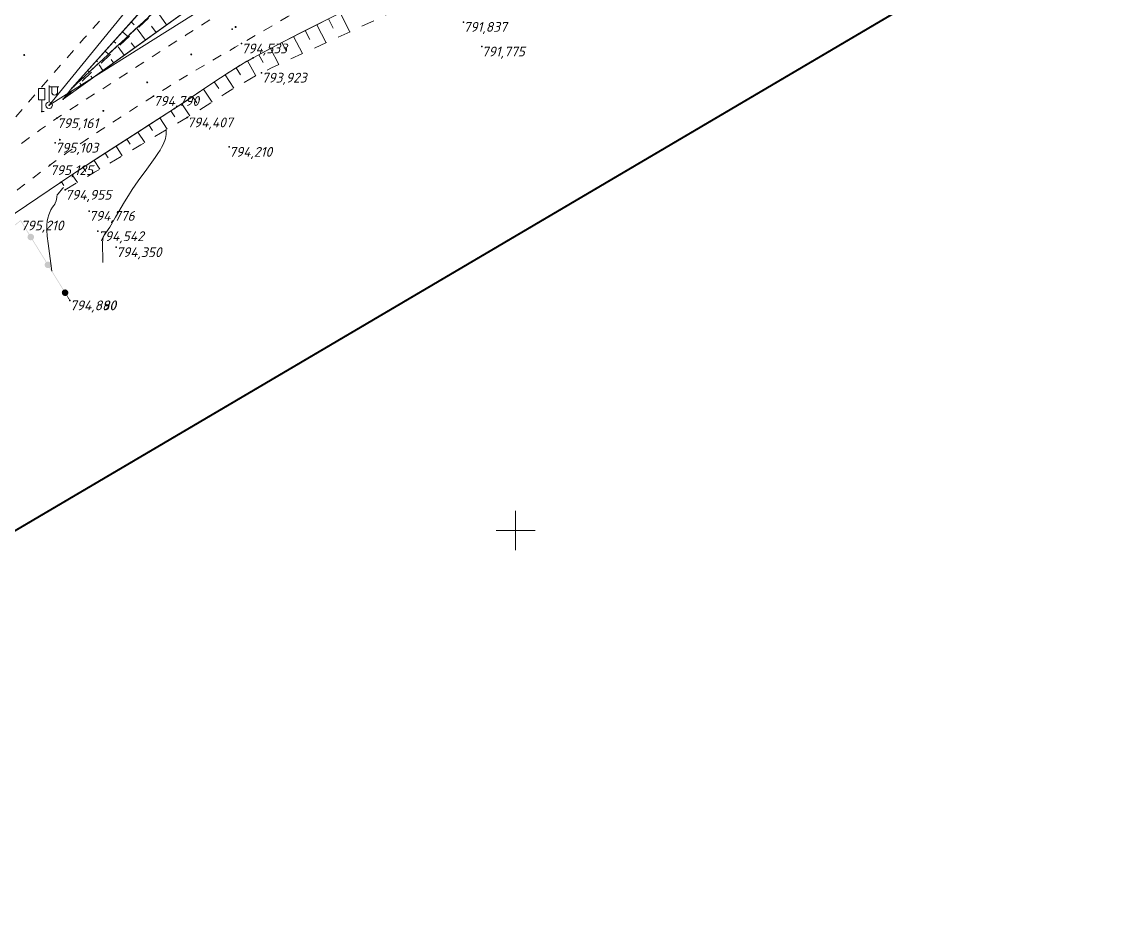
# Model space of a CAD drawing. Header units: metres. Extents: x 629572 to 645168, y 4785785 to 4790166.
# Drawn here: x 633824.3 to 633992.3, y 4787942.5 to 4788077.9 of the extents above; entities that cross this region are included whole.
import ezdxf

# ---------------------------------------------------------------- set-up
doc = ezdxf.new("R2010")
doc.units = ezdxf.units.M
for name, pattern in [('Сплошная', [0]), ('Сплошная_0_50', [0]), ('Штриховая 1.5-1.5', [3, 1.5, -1.5]), ('Штриховая 2', [4, 2, -2])]:
    doc.linetypes.add(name, pattern=pattern)
doc.layers.get('0').update_dxf_attribs({"linetype": 'CONTINUOUS'})
for name, color, linetype in [('Горизонтали', 7, 'CONTINUOUS'), ('Дороги с покрытием (край_ бровка)', 7, 'CONTINUOUS'), ('Дороги с покрытием (осевая линия)', 7, 'CONTINUOUS'), ('Дорожн. знаки (прочие)', 7, 'CONTINUOUS'), ('красная линия', 7, 'CONTINUOUS'), ('Нурсултан', 7, 'CONTINUOUS'), ('Ограды металлические (H менее 1м) на металлических круглых столбах с шагом', 7, 'CONTINUOUS'), ('Проезжие части улиц и тротуаров (без бортового камня)', 7, 'CONTINUOUS'), ('Сетка координатная', 7, 'CONTINUOUS'), ('тест', 7, 'CONTINUOUS'), ('Фонарь электр._ на мет.столб', 7, 'CONTINUOUS')]:
    doc.layers.add(name, color=color, linetype=linetype)
doc.layers.add('ЛЭП н.напряж.', color=10, linetype='SIL_KAB_NIZVOLT', lineweight=13)
doc.styles.add('ISOCPEUR', font='isocpeui.ttf')
doc.styles.get("Standard").update_dxf_attribs({"font": 'isocpeui.ttf'})
doc.linetypes.add('SIL_KAB_NIZVOLT', pattern='A,1,["<",Standard,S=1.6,R=0,X=-1,Y=-0.8],6,0,1,[">",Standard,S=1.6,R=0,X=-0.8,Y=-0.8],-2,8,-2', length=20)

# ---------------------------------------------------------------- blocks, each defined once
blk = doc.blocks.new('15 - 206.3.а знаки дорожн прочие')
at = {"color": 7, "linetype": 'Continuous', "lineweight": 0, "true_color": 0xffffff, "flags": 128}
blk.add_lwpolyline([(0.5, 3.5), (-0.5, 3.5), (-0.5, 1.8), (0, 1.8), (0.5, 1.8), (0.5, 3.5)], close=True, dxfattribs=at)
at = {"color": 7, "linetype": 'Continuous', "lineweight": 0, "flags": 128}
blk.add_lwpolyline([(0.4, 0), (0, 0), (0, 1.8)], dxfattribs=at)
at = {"color": 7, "style": 'ISOCPEUR', "flags": 1}
for tag in ['X', 'Имя объекта CREDO-III', 'Код объекта CREDO-III', 'Отметка', 'Номер', 'Примечание', 'Y']:
    blk.add_attdef(tag, (0, 0), '', height=2.5, dxfattribs=at)
blk = doc.blocks.new('34 - 110.1.1 фонарь на  метал.столб')
at = {"color": 7, "linetype": 'Continuous', "lineweight": 0, "flags": 128}
for points in [[(0, 0.5), (0, 3)], [(0, 2.8), (1.5, 2.8)], [(0.4, 2.8), (0.4, 2)], [(1.3, 2), (1.27, 1.83), (1.17, 1.68), (1.02, 1.58), (0.85, 1.55), (0.68, 1.58), (0.53, 1.68), (0.43, 1.83), (0.4, 2)], [(1.3, 2.8), (1.3, 2)]]:
    blk.add_lwpolyline(points, dxfattribs=at)
at = {"color": 7, "linetype": 'Continuous', "lineweight": 0, "true_color": 0xffffff, "flags": 128}
blk.add_lwpolyline([(1.3, 2.8), (0.4, 2.8), (0.4, 2), (0.46, 1.78), (0.62, 1.61), (0.85, 1.55), (1.07, 1.61), (1.24, 1.78), (1.3, 2), (1.3, 2.8)], close=True, dxfattribs=at)
at = {"color": 7, "linetype": 'Continuous', "lineweight": 0, "flags": 128}
blk.add_lwpolyline([(0, 0.5), (-0.25, 0.43), (-0.43, 0.25), (-0.5, 0), (-0.43, -0.25), (-0.25, -0.43), (0, -0.5), (0.25, -0.43), (0.43, -0.25), (0.5, 0), (0.43, 0.25), (0.25, 0.43), (0, 0.5)], close=True, dxfattribs=at)
at = {"color": 7, "style": 'ISOCPEUR', "flags": 1}
for tag in ['X', 'Имя объекта CREDO-III', 'Код объекта CREDO-III', 'Отметка', 'Y']:
    blk.add_attdef(tag, (0, 0), '', height=2.5, dxfattribs=at)
blk = doc.blocks.new('Крест')
at = {"color": 0, "linetype": 'Continuous', "lineweight": 0, "flags": 128}
for points in [[(0, -1), (0, 1)], [(-1, 0), (1, 0)]]:
    blk.add_lwpolyline(points, dxfattribs=at)

msp = doc.modelspace()

# ---------------------------------------------------------------- hatches: boundary and pattern name
at = {"layer": 'Дороги с покрытием (осевая линия)'}
for points in [[(633857.175, 4788076.989), (633857.178, 4788076.993), (633857.169, 4788076.999), (633857.169, 4788076.999), (633857.178, 4788076.993), (633857.243, 4788077.094), (633857.248, 4788077.103), (633857.25, 4788077.111), (633857.244, 4788077.109), (633857.24, 4788077.108), (633857.25, 4788077.111), (633857.236, 4788077.152), (633857.209, 4788077.235), (633857.205, 4788077.233), (633857.207, 4788077.234), (633857.209, 4788077.235), (633857.207, 4788077.239), (633857.205, 4788077.24), (633857.202, 4788077.241), (633857.182, 4788077.245), (633857.138, 4788077.254), (633857.138, 4788077.254), (633857.202, 4788077.241), (633857.08, 4788077.286), (633857.072, 4788077.285), (633857.077, 4788077.276), (633857.077, 4788077.276), (633857.072, 4788077.285), (633856.96, 4788077.217), (633856.956, 4788077.215), (633856.956, 4788077.21), (633856.942, 4788077.106), (633856.939, 4788077.081), (633856.939, 4788077.078), (633856.938, 4788077.076), (633856.942, 4788077.073), (633857.032, 4788076.979), (633857.036, 4788076.976), (633857.041, 4788076.976), (633857.17, 4788076.989)], [(633824.575, 4788072.945), (633824.574, 4788072.94), (633824.544, 4788072.823), (633824.542, 4788072.814), (633824.551, 4788072.812), (633824.542, 4788072.814), (633824.544, 4788072.806), (633824.569, 4788072.772), (633824.622, 4788072.702), (633824.63, 4788072.708), (633824.623, 4788072.703), (633824.622, 4788072.702), (633824.625, 4788072.698), (633824.626, 4788072.698), (633824.63, 4788072.698), (633824.76, 4788072.694), (633824.76, 4788072.704), (633824.76, 4788072.694), (633824.768, 4788072.698), (633824.852, 4788072.797), (633824.854, 4788072.806), (633824.833, 4788072.909), (633824.828, 4788072.933), (633824.828, 4788072.936), (633824.827, 4788072.938), (633824.823, 4788072.94), (633824.773, 4788072.957), (633824.761, 4788072.961), (633824.823, 4788072.94), (633824.707, 4788073), (633824.703, 4788072.991), (633824.705, 4788072.995), (633824.707, 4788073), (633824.699, 4788073), (633824.691, 4788072.995), (633824.643, 4788072.964), (633824.699, 4788073), (633824.58, 4788072.947)], [(633850.371, 4788072.785), (633850.374, 4788072.79), (633850.438, 4788072.892), (633850.443, 4788072.9), (633850.444, 4788072.908), (633850.439, 4788072.906), (633850.435, 4788072.905), (633850.435, 4788072.905), (633850.444, 4788072.908), (633850.43, 4788072.948), (633850.401, 4788073.031), (633850.392, 4788073.028), (633850.392, 4788073.028), (633850.4, 4788073.031), (633850.401, 4788073.031), (633850.4, 4788073.036), (633850.398, 4788073.036), (633850.395, 4788073.037), (633850.273, 4788073.081), (633850.269, 4788073.071), (633850.269, 4788073.071), (633850.273, 4788073.081), (633850.264, 4788073.08), (633850.154, 4788073.011), (633850.149, 4788073.008), (633850.149, 4788073.003), (633850.137, 4788072.899), (633850.134, 4788072.874), (633850.134, 4788072.871), (633850.134, 4788072.869), (633850.137, 4788072.866), (633850.138, 4788072.867), (633850.144, 4788072.873), (633850.137, 4788072.866), (633850.229, 4788072.774), (633850.236, 4788072.781), (633850.233, 4788072.777), (633850.229, 4788072.774), (633850.237, 4788072.771), (633850.366, 4788072.785), (633850.365, 4788072.795), (633850.365, 4788072.795), (633850.366, 4788072.785)], [(633843.617, 4788068.494), (633843.621, 4788068.495), (633843.624, 4788068.499), (633843.687, 4788068.602), (633843.692, 4788068.61), (633843.693, 4788068.619), (633843.688, 4788068.617), (633843.684, 4788068.615), (633843.693, 4788068.619), (633843.678, 4788068.659), (633843.649, 4788068.741), (633843.639, 4788068.738), (633843.639, 4788068.738), (633843.647, 4788068.74), (633843.649, 4788068.741), (633843.647, 4788068.746), (633843.645, 4788068.746), (633843.643, 4788068.747), (633843.519, 4788068.789), (633843.516, 4788068.779), (633843.511, 4788068.788), (633843.401, 4788068.717), (633843.397, 4788068.715), (633843.397, 4788068.71), (633843.386, 4788068.605), (633843.383, 4788068.581), (633843.383, 4788068.577), (633843.383, 4788068.576), (633843.386, 4788068.572), (633843.479, 4788068.481), (633843.486, 4788068.488), (633843.483, 4788068.485), (633843.479, 4788068.481), (633843.487, 4788068.478)], [(633836.917, 4788064.133), (633836.919, 4788064.138), (633836.981, 4788064.241), (633836.986, 4788064.249), (633836.978, 4788064.254), (633836.978, 4788064.254), (633836.986, 4788064.249), (633836.989, 4788064.253), (633836.987, 4788064.258), (633836.972, 4788064.298), (633836.942, 4788064.38), (633836.932, 4788064.376), (633836.932, 4788064.376), (633836.94, 4788064.379), (633836.942, 4788064.38), (633836.94, 4788064.384), (633836.938, 4788064.385), (633836.935, 4788064.386), (633836.812, 4788064.426), (633836.809, 4788064.417), (633836.803, 4788064.425), (633836.694, 4788064.354), (633836.69, 4788064.346), (633836.68, 4788064.242), (633836.678, 4788064.217), (633836.688, 4788064.216), (633836.688, 4788064.216), (633836.678, 4788064.217), (633836.678, 4788064.214), (633836.677, 4788064.212), (633836.681, 4788064.209), (633836.724, 4788064.178), (633836.735, 4788064.171), (633836.681, 4788064.209), (633836.775, 4788064.118), (633836.782, 4788064.126), (633836.779, 4788064.122), (633836.775, 4788064.118), (633836.778, 4788064.115), (633836.783, 4788064.116), (633836.792, 4788064.118), (633836.846, 4788064.134), (633836.846, 4788064.134), (633836.783, 4788064.116), (633836.912, 4788064.133)], [(633830.248, 4788059.716), (633830.251, 4788059.721), (633830.242, 4788059.726), (633830.242, 4788059.726), (633830.251, 4788059.721), (633830.312, 4788059.824), (633830.317, 4788059.833), (633830.308, 4788059.838), (633830.308, 4788059.838), (633830.317, 4788059.833), (633830.319, 4788059.837), (633830.318, 4788059.841), (633830.302, 4788059.881), (633830.271, 4788059.963), (633830.263, 4788059.96), (633830.269, 4788059.962), (633830.271, 4788059.963), (633830.269, 4788059.967), (633830.268, 4788059.968), (633830.265, 4788059.969), (633830.262, 4788059.959), (633830.262, 4788059.959), (633830.265, 4788059.969), (633830.141, 4788060.009), (633830.136, 4788060.01), (633830.132, 4788060.007), (633830.024, 4788059.935), (633830.02, 4788059.933), (633830.02, 4788059.928), (633830.011, 4788059.823), (633830.009, 4788059.798), (633830.008, 4788059.795), (633830.008, 4788059.793), (633830.012, 4788059.79), (633830.106, 4788059.7), (633830.112, 4788059.707), (633830.11, 4788059.704), (633830.106, 4788059.7), (633830.11, 4788059.697), (633830.114, 4788059.698), (633830.243, 4788059.716)]]:
    msp.add_hatch(color=7, dxfattribs=at).paths.add_polyline_path(points)
at = {"layer": 'Ограды металлические (H менее 1м) на металлических круглых столбах с шагом'}
for points in [[(633825.48, 4788045.407), (633824.196, 4788047.492), (633824.153, 4788047.466), (633824.122, 4788047.505), (633822.902, 4788046.548), (633822.909, 4788046.539), (633822.732, 4788046.672), (633822.727, 4788046.674), (633822.47, 4788046.704), (633822.469, 4788046.695), (633822.465, 4788046.704), (633822.46, 4788046.701), (633822.35, 4788046.644), (633822.465, 4788046.704), (633822.227, 4788046.602), (633822.224, 4788046.601), (633822.223, 4788046.599), (633822.071, 4788046.396), (633822.068, 4788046.392), (633822.066, 4788046.39), (633822.066, 4788046.387), (633822.037, 4788046.15), (633822.035, 4788046.13), (633822.045, 4788046.129), (633822.035, 4788046.13), (633822.034, 4788046.127), (633822.035, 4788046.125), (633822.038, 4788046.126), (633822.045, 4788046.129), (633822.035, 4788046.125), (633822.108, 4788045.956), (633822.137, 4788045.887), (633822.146, 4788045.891), (633822.137, 4788045.887), (633822.138, 4788045.884), (633822.14, 4788045.883), (633822.189, 4788045.852), (633822.25, 4788045.813), (633822.14, 4788045.883), (633822.347, 4788045.728), (633822.352, 4788045.726), (633822.371, 4788045.725), (633822.482, 4788045.72), (633822.352, 4788045.726), (633822.609, 4788045.695), (633822.612, 4788045.694), (633822.614, 4788045.695), (633822.619, 4788045.698), (633822.729, 4788045.755), (633822.614, 4788045.695), (633822.852, 4788045.797), (633822.855, 4788045.798), (633822.856, 4788045.8), (633823.008, 4788046.003), (633823.012, 4788046.007), (633823.013, 4788046.009), (633823.014, 4788046.012), (633823.042, 4788046.249), (633823.045, 4788046.269), (633823.045, 4788046.272), (633823.044, 4788046.274), (633823.041, 4788046.273), (633823.035, 4788046.27), (633823.044, 4788046.274), (633822.971, 4788046.444), (633822.957, 4788046.478), (633822.964, 4788046.469), (633824.14, 4788047.392), (633825.395, 4788045.355)], [(633828.109, 4788041.142), (633826.011, 4788044.547), (633826.001, 4788044.541), (633826.153, 4788044.702), (633826.146, 4788044.709), (633826.151, 4788044.704), (633826.153, 4788044.702), (633826.155, 4788044.704), (633826.155, 4788044.707), (633826.158, 4788044.725), (633826.176, 4788044.835), (633826.155, 4788044.707), (633826.215, 4788044.959), (633826.205, 4788044.961), (633826.215, 4788044.964), (633826.213, 4788044.969), (633826.168, 4788045.085), (633826.215, 4788044.964), (633826.141, 4788045.212), (633826.14, 4788045.215), (633826.138, 4788045.216), (633826.131, 4788045.209), (633826.138, 4788045.216), (633825.954, 4788045.39), (633825.95, 4788045.394), (633825.948, 4788045.396), (633825.945, 4788045.396), (633825.713, 4788045.452), (633825.694, 4788045.456), (633825.691, 4788045.457), (633825.688, 4788045.456), (633825.689, 4788045.454), (633825.69, 4788045.452), (633825.688, 4788045.456), (633825.512, 4788045.403), (633825.44, 4788045.382), (633825.443, 4788045.372), (633825.44, 4788045.382), (633825.438, 4788045.381), (633825.436, 4788045.379), (633825.258, 4788045.191), (633825.266, 4788045.184), (633825.26, 4788045.189), (633825.258, 4788045.191), (633825.257, 4788045.189), (633825.256, 4788045.187), (633825.253, 4788045.168), (633825.241, 4788045.089), (633825.256, 4788045.187), (633825.196, 4788044.935), (633825.206, 4788044.932), (633825.202, 4788044.933), (633825.196, 4788044.935), (633825.196, 4788044.93), (633825.27, 4788044.682), (633825.271, 4788044.679), (633825.273, 4788044.677), (633825.28, 4788044.684), (633825.273, 4788044.677), (633825.457, 4788044.503), (633825.461, 4788044.499), (633825.463, 4788044.498), (633825.466, 4788044.497), (633825.467, 4788044.503), (633825.468, 4788044.507), (633825.466, 4788044.497), (633825.698, 4788044.442), (633825.718, 4788044.437), (633825.72, 4788044.447), (633825.723, 4788044.437), (633825.899, 4788044.49), (633825.935, 4788044.501), (633825.925, 4788044.495), (633828.024, 4788041.09)], [(633830.738, 4788036.877), (633828.639, 4788040.282), (633828.63, 4788040.276), (633828.782, 4788040.437), (633828.784, 4788040.442), (633828.774, 4788040.444), (633828.784, 4788040.442), (633828.844, 4788040.693), (633828.844, 4788040.699), (633828.834, 4788040.696), (633828.844, 4788040.699), (633828.77, 4788040.947), (633828.769, 4788040.949), (633828.767, 4788040.951), (633828.76, 4788040.944), (633828.767, 4788040.951), (633828.583, 4788041.125), (633828.579, 4788041.129), (633828.572, 4788041.121), (633828.579, 4788041.129), (633828.574, 4788041.131), (633828.573, 4788041.125), (633828.573, 4788041.124), (633828.574, 4788041.131), (633828.342, 4788041.186), (633828.322, 4788041.191), (633828.32, 4788041.181), (633828.322, 4788041.191), (633828.32, 4788041.192), (633828.317, 4788041.191), (633828.318, 4788041.188), (633828.32, 4788041.181), (633828.317, 4788041.191), (633828.141, 4788041.138), (633828.069, 4788041.117), (633828.067, 4788041.116), (633828.065, 4788041.114), (633828.028, 4788041.069), (633827.983, 4788041.013), (633828.065, 4788041.114), (633827.887, 4788040.926), (633827.894, 4788040.919), (633827.889, 4788040.924), (633827.887, 4788040.926), (633827.885, 4788040.924), (633827.885, 4788040.921), (633827.882, 4788040.903), (633827.865, 4788040.793), (633827.885, 4788040.921), (633827.825, 4788040.669), (633827.835, 4788040.667), (633827.831, 4788040.668), (633827.825, 4788040.669), (633827.825, 4788040.664), (633827.827, 4788040.659), (633827.872, 4788040.543), (633827.825, 4788040.664), (633827.899, 4788040.416), (633827.909, 4788040.419), (633827.899, 4788040.416), (633827.9, 4788040.414), (633827.902, 4788040.412), (633828.086, 4788040.238), (633828.09, 4788040.234), (633828.097, 4788040.241), (633828.09, 4788040.234), (633828.092, 4788040.232), (633828.095, 4788040.232), (633828.327, 4788040.177), (633828.347, 4788040.172), (633828.349, 4788040.171), (633828.352, 4788040.172), (633828.528, 4788040.225), (633828.564, 4788040.235), (633828.554, 4788040.23), (633830.653, 4788036.824)], [(633831.675, 4788035.21), (633831.741, 4788035.25), (633831.268, 4788036.017), (633831.259, 4788036.011), (633831.411, 4788036.172), (633831.412, 4788036.174), (633831.413, 4788036.176), (633831.416, 4788036.195), (633831.433, 4788036.305), (633831.413, 4788036.176), (633831.473, 4788036.428), (633831.463, 4788036.43), (633831.467, 4788036.43), (633831.473, 4788036.428), (633831.473, 4788036.431), (633831.473, 4788036.433), (633831.471, 4788036.438), (633831.426, 4788036.554), (633831.473, 4788036.433), (633831.399, 4788036.681), (633831.398, 4788036.684), (633831.396, 4788036.686), (633831.212, 4788036.86), (633831.208, 4788036.863), (633831.201, 4788036.856), (633831.208, 4788036.863), (633831.203, 4788036.866), (633831.202, 4788036.86), (633831.201, 4788036.856), (633831.203, 4788036.866), (633830.971, 4788036.921), (633830.951, 4788036.926), (633830.949, 4788036.916), (633830.951, 4788036.926), (633830.949, 4788036.926), (633830.946, 4788036.925), (633830.77, 4788036.873), (633830.698, 4788036.851), (633830.701, 4788036.842), (633830.698, 4788036.851), (633830.696, 4788036.851), (633830.694, 4788036.849), (633830.516, 4788036.66), (633830.514, 4788036.658), (633830.514, 4788036.656), (633830.523, 4788036.654), (633830.514, 4788036.656), (633830.454, 4788036.404), (633830.463, 4788036.402), (633830.46, 4788036.403), (633830.454, 4788036.404), (633830.453, 4788036.401), (633830.454, 4788036.399), (633830.456, 4788036.394), (633830.491, 4788036.303), (633830.454, 4788036.399), (633830.528, 4788036.151), (633830.538, 4788036.154), (633830.528, 4788036.151), (633830.529, 4788036.148), (633830.531, 4788036.146), (633830.715, 4788035.972), (633830.719, 4788035.969), (633830.726, 4788035.976), (633830.719, 4788035.969), (633830.724, 4788035.966), (633830.725, 4788035.973), (633830.725, 4788035.973), (633830.724, 4788035.966), (633830.956, 4788035.911), (633830.975, 4788035.907), (633830.978, 4788035.906), (633830.981, 4788035.907), (633830.98, 4788035.909), (633830.978, 4788035.916), (633830.981, 4788035.907), (633831.157, 4788035.959), (633831.193, 4788035.97), (633831.183, 4788035.964), (633831.655, 4788035.198)]]:
    msp.add_hatch(color=7, dxfattribs=at).paths.add_polyline_path(points)

# ---------------------------------------------------------------- linework, layer by layer
at = {"layer": 'Горизонтали', "color": 34, "linetype": 'Сплошная', "lineweight": 0, "true_color": 0xa55200, "flags": 128}
for points, elevation in [([(633836.761, 4788041.048), (633836.736, 4788041.753), (633836.699, 4788043.506), (633836.714, 4788044.125), (633836.752, 4788044.584), (633836.803, 4788044.861), (633836.882, 4788045.088), (633836.999, 4788045.301), (633837.213, 4788045.611), (633837.797, 4788046.479), (633838.672, 4788047.979), (633840.061, 4788050.362), (633840.659, 4788051.328), (633841.236, 4788052.214), (633842.168, 4788053.557), (633843.477, 4788055.347), (633844.769, 4788057.121), (633845.188, 4788057.732), (633845.517, 4788058.248), (633845.746, 4788058.641), (633845.943, 4788059.019), (633846.108, 4788059.381), (633846.241, 4788059.726), (633846.342, 4788060.051), (633846.412, 4788060.361), (633846.452, 4788060.656), (633846.467, 4788060.973), (633846.473, 4788061.255), (633846.475, 4788061.36), (633846.475, 4788061.374)], 794.5), ([(633828.944, 4788039.692), (633828.769, 4788040.901), (633828.358, 4788043.955), (633828.236, 4788045.088), (633828.168, 4788045.976), (633828.151, 4788046.74), (633828.193, 4788047.361), (633828.292, 4788047.858), (633828.472, 4788048.358), (633828.789, 4788049.094), (633829.018, 4788049.52), (633829.231, 4788049.791), (633829.371, 4788049.962), (633829.462, 4788050.119), (633829.582, 4788050.479), (633829.691, 4788051.018), (633829.72, 4788051.204), (633829.733, 4788051.305), (633829.738, 4788051.353), (633829.739, 4788051.365), (633829.74, 4788051.375), (633829.741, 4788051.383), (633829.741, 4788051.384), (633829.741, 4788051.385)], 795), ([(633829.741, 4788051.385), (633829.903, 4788051.58), (633830.554, 4788052.359), (633830.716, 4788052.554)], 795)]:
    msp.add_lwpolyline(points, dxfattribs=dict(at, elevation=elevation))
at = {"layer": 'Дороги с покрытием (край_ бровка)', "color": 251, "linetype": 'Сплошная', "lineweight": 0, "true_color": 0x636466, "flags": 128}
for points in [[(633805.046, 4788036.124), (633814.605, 4788042.67), (633823.294, 4788048.596), (633830.24, 4788053.286), (633833.087, 4788055.171), (633836.46, 4788057.374), (633842.715, 4788061.411), (633843.884, 4788062.163), (633847.748, 4788064.651), (633849.388, 4788065.73), (633851.613, 4788067.228), (633851.72, 4788067.3), (633853.994, 4788068.83), (633855.694, 4788069.945), (633857.825, 4788071.277), (633858.816, 4788071.864), (633859.774, 4788072.408), (633862.428, 4788073.823), (633866.946, 4788076.151), (633872.54, 4788078.999), (633877.321, 4788081.432), (633882.815, 4788084.249), (633886.684, 4788086.272), (633890.299, 4788088.222), (633894.812, 4788090.708), (633900.078, 4788093.643), (633902.9, 4788095.219), (633906.534, 4788097.231), (633908.862, 4788098.486), (633913.084, 4788100.669), (633915.309, 4788101.775), (633917.357, 4788102.751), (633919.585, 4788103.756), (633921.707, 4788104.649), (633922.751, 4788105.057), (633924, 4788105.519), (633927.331, 4788106.682), (633929.963, 4788107.574), (633934.401, 4788109.085), (633938.282, 4788110.463), (633939.923, 4788111.077), (633941.405, 4788111.655), (633944.922, 4788113.094), (633949.229, 4788114.912), (633953.675, 4788116.83), (633958.246, 4788118.838), (633962.526, 4788120.752), (633966.178, 4788122.421), (633967.628, 4788123.107), (633969.167, 4788123.86), (633972.724, 4788125.675), (633975.198, 4788126.971), (633979.208, 4788129.061), (633981.046, 4788129.992), (633982.718, 4788130.812), (633984.29, 4788131.555), (633985.789, 4788132.233), (633987.416, 4788132.931), (633989.471, 4788133.777), (633995.241, 4788136.068), (633999.156, 4788137.596), (634007.174, 4788140.741), (634010.351, 4788142.015), (634013.001, 4788143.106), (634015.206, 4788144.046), (634016.996, 4788144.85), (634018.609, 4788145.626), (634020.295, 4788146.492), (634022.085, 4788147.463), (634024.056, 4788148.579), (634028.017, 4788150.913), (634030.954, 4788152.65), (634032.96, 4788153.808), (634034.739, 4788154.797), (634036.399, 4788155.678), (634037.974, 4788156.469), (634039.623, 4788157.254), (634041.375, 4788158.055), (634043.253, 4788158.881), (634045.311, 4788159.756), (634047.848, 4788160.805), (634051.332, 4788162.216), (634052.828, 4788162.82), (634057.019, 4788164.536), (634060.318, 4788165.946), (634064.013, 4788167.583), (634068.265, 4788169.495), (634076.22, 4788173.122), (634082.573, 4788176.054), (634084.9, 4788177.148), (634087.714, 4788178.499), (634090.154, 4788179.683), (634092.836, 4788180.983), (634095.448, 4788182.234), (634097.538, 4788183.209), (634099.484, 4788184.069), (634101.95, 4788185.095), (634102.885, 4788185.477), (634106.386, 4788186.927), (634107.602, 4788187.459), (634108.712, 4788187.967), (634109.746, 4788188.464), (634110.719, 4788188.958), (634111.653, 4788189.465), (634112.645, 4788190.041), (634113.716, 4788190.699), (634114.934, 4788191.478), (634116.704, 4788192.645), (634119.171, 4788194.263), (634120.391, 4788195.028), (634121.499, 4788195.688), (634122.542, 4788196.272), (634123.538, 4788196.789), (634124.556, 4788197.275), (634125.65, 4788197.76), (634126.838, 4788198.249), (634128.164, 4788198.763), (634131.237, 4788199.879), (634132.956, 4788200.496), (634134.36, 4788201.015), (634135.567, 4788201.482), (634136.668, 4788201.931), (634137.685, 4788202.374), (634140.091, 4788203.496), (634143.36, 4788205.089), (634147.887, 4788207.341), (634150.309, 4788208.55), (634154.218, 4788210.483), (634157.28, 4788211.965), (634159.144, 4788212.854), (634165.291, 4788215.781), (634170.228, 4788218.115), (634174.339, 4788220.036), (634178.562, 4788221.971), (634181.64, 4788223.325), (634182.932, 4788223.861), (634184.352, 4788224.424), (634187.615, 4788225.65), (634190.256, 4788226.595), (634193.67, 4788227.785), (634194.008, 4788227.902), (634196.786, 4788228.869), (634198.495, 4788229.483), (634202.266, 4788230.889), (634206.031, 4788232.311), (634209.794, 4788233.74), (634209.794, 4788233.74)], [(633857.903, 4788085.604), (633830.668, 4788066.089), (633832.004, 4788067.77), (633852.945, 4788091.09)]]:
    msp.add_lwpolyline(points, dxfattribs=at)
at = {"layer": 'красная линия', "color": 1, "linetype": 'Сплошная_0_50', "lineweight": 0, "true_color": 0xff0000, "const_width": 0.3, "elevation": 794.579, "flags": 128}
msp.add_lwpolyline([(635320.137, 4788059.506), (634985.355, 4788102.587), (634940.044, 4788116.908), (634898.849, 4788132.114), (634827.353, 4788142.613), (634829.041, 4788150.889), (634803.75, 4788153.197), (634741.75, 4788165.398), (634643.038, 4788172.889), (634637.145, 4788183.115), (634482.541, 4788213.707), (634442.553, 4788220.511), (634430.34, 4788211.192), (634409.151, 4788208.211), (634377.252, 4788213.601), (634364.752, 4788234.811), (634327.948, 4788241.586), (634037.251, 4788125.906), (633755.75, 4787960.189), (633740.048, 4787969.79), (633706.25, 4787916.702), (633678.555, 4787933.292), (633731.66, 4788017.386), (633754.949, 4788053.689), (633734.646, 4788065.299), (633749.642, 4788090.416), (633730.852, 4788097.487), (633705.25, 4788109.889), (633734.851, 4788214.392), (633702.738, 4788216.909), (633716.652, 4788255.713), (633682.838, 4788267.798), (633706.754, 4788323.81), (633460.25, 4788373.303), (633402.451, 4788382.295), (633380.345, 4788382.293), (633352.451, 4788386.192), (633331.041, 4788408.309), (633256.053, 4788419.898), (633167.836, 4788431.414), (633120.156, 4788439.093), (633026.641, 4788457.114), (632680.743, 4788510.71), (632641.247, 4788516.793)], dxfattribs=at)
at = {"layer": 'ЛЭП н.напряж.', "lineweight": 13}
msp.add_lwpolyline([(633927.779, 4788213.529), (633910.603, 4788181.862), (633892.496, 4788150.216), (633871.793, 4788119.46), (633851.143, 4788092.908), (633828.509, 4788065.135), (633854.646, 4788081.61), (633883.558, 4788097.741), (633913.113, 4788112.419), (633942.151, 4788126.425), (633972.306, 4788139.451), (634001.995, 4788152.517), (634033.306, 4788166.053), (634063.099, 4788179.208), (634093.089, 4788192.933), (634122.276, 4788206.645), (634151.917, 4788220.684), (634184.404, 4788235.072), (634212.462, 4788245.177)], dxfattribs=at)
at = {"layer": 'Нурсултан', "color": 251, "linetype": 'Сплошная', "lineweight": 0, "flags": 128}
for points in [[(633830.24, 4788053.286), (633833.172, 4788055.227), (633836.661, 4788057.504), (633842.202, 4788061.081), (633847.748, 4788064.651), (633849.676, 4788065.923), (633853.887, 4788068.759), (633855.642, 4788069.911), (633857.802, 4788071.263), (633858.805, 4788071.857), (633859.774, 4788072.408), (633861.59, 4788073.384), (633864.373, 4788074.831), (633872.356, 4788078.906), (633880.341, 4788082.976), (633883.925, 4788084.824), (633886.684, 4788086.272), (633889.268, 4788087.661), (633892.295, 4788089.316), (633898.666, 4788092.855), (633905.031, 4788096.403), (633907.256, 4788097.625), (633908.862, 4788098.486), (633912.845, 4788100.548), (633916.043, 4788102.13), (633917.538, 4788102.835), (633918.972, 4788103.486), (633920.358, 4788104.089), (633921.707, 4788104.649), (633923.321, 4788105.27), (633925.428, 4788106.025), (633933.462, 4788108.762), (633936.576, 4788109.848), (633939.174, 4788110.794), (633941.405, 4788111.655), (633943.797, 4788112.627), (633946.612, 4788113.801), (633953.187, 4788116.618), (633960.197, 4788119.706), (633963.4, 4788121.148), (633966.178, 4788122.421), (633968.308, 4788123.436), (633970.662, 4788124.613), (633972.894, 4788125.764), (633978.195, 4788128.539), (633980.876, 4788129.907), (633983.44, 4788131.157), (633985.789, 4788132.233), (633988.218, 4788133.265), (633991.564, 4788134.618), (633998.238, 4788137.238), (634004.917, 4788139.849), (634009.892, 4788141.829), (634013.985, 4788143.521), (634015.618, 4788144.227), (634016.996, 4788144.85), (634018.18, 4788145.415), (634019.401, 4788146.027), (634020.669, 4788146.691), (634022.003, 4788147.417), (634024.815, 4788149.019), (634030.529, 4788152.401), (634032.983, 4788153.821), (634034.329, 4788154.573), (634035.595, 4788155.257), (634036.806, 4788155.887), (634037.974, 4788156.469), (634039.452, 4788157.174), (634041.011, 4788157.891), (634042.668, 4788158.627), (634044.454, 4788159.395), (634047.806, 4788160.788), (634056.053, 4788164.135), (634058.303, 4788165.076), (634060.318, 4788165.946), (634064.843, 4788167.955), (634070.165, 4788170.356), (634076.216, 4788173.12), (634082.573, 4788176.054), (634086.291, 4788177.813), (634094.421, 4788181.745), (634097.538, 4788183.209), (634098.74, 4788183.747), (634100.084, 4788184.323), (634104.962, 4788186.328), (634106.929, 4788187.162), (634108.942, 4788188.075), (634110.719, 4788188.958), (634112.13, 4788189.738), (634113.697, 4788190.687), (634115.178, 4788191.638), (634118.688, 4788193.952), (634120.441, 4788195.059), (634122.052, 4788196.003), (634122.807, 4788196.413), (634123.538, 4788196.789), (634124.339, 4788197.175), (634125.187, 4788197.559), (634127.057, 4788198.336), (634129.026, 4788199.083), (634132.924, 4788200.485), (634134.541, 4788201.083), (634136.21, 4788201.741), (634137.685, 4788202.374), (634139.611, 4788203.267), (634142.082, 4788204.46), (634147.444, 4788207.12), (634152.803, 4788209.787), (634157.28, 4788211.965), (634161.913, 4788214.174), (634166.549, 4788216.378), (634172.957, 4788219.393), (634178.044, 4788221.737), (634180.027, 4788222.624), (634181.64, 4788223.325), (634182.901, 4788223.848), (634184.284, 4788224.398), (634187.454, 4788225.591), (634190.312, 4788226.616), (634196.418, 4788228.739), (634198.495, 4788229.483), (634203.275, 4788231.269), (634209.794, 4788233.74), (634216.782, 4788233.916)], [(633851.999, 4788086.321), (633832.004, 4788067.77), (633830.668, 4788066.089), (633837.477, 4788070.968), (633844.285, 4788075.846), (633851.094, 4788080.725), (633857.903, 4788085.604)], [(633832.004, 4788067.77), (633837.239, 4788073.6), (633842.475, 4788079.43), (633847.71, 4788085.26), (633851.999, 4788086.321)]]:
    msp.add_lwpolyline(points, dxfattribs=at)
at = {"layer": 'Нурсултан', "color": 251, "linetype": 'Штриховая 2', "lineweight": 0, "flags": 128}
for points in [[(633830.967, 4788052.168), (633835.467, 4788054.863), (633842.56, 4788059.058), (633849.652, 4788063.254), (633851.386, 4788064.311), (633855.436, 4788066.862), (633857.278, 4788067.992), (633859.258, 4788069.141), (633860.177, 4788069.642), (633861.066, 4788070.104), (633862.614, 4788070.857), (633865.076, 4788072.01), (633871.035, 4788074.748), (633876.996, 4788077.483), (633882.232, 4788079.913), (633886.485, 4788081.933), (633889.586, 4788083.469), (633890.594, 4788083.998), (633891.648, 4788084.579), (633893.947, 4788085.919), (633896.208, 4788087.31), (633901.834, 4788090.855), (633903.413, 4788091.816), (633904.821, 4788092.638), (633906.385, 4788093.503), (633907.83, 4788094.241), (633909.183, 4788094.867), (633910.46, 4788095.388), (633911.573, 4788095.77), (633912.759, 4788096.104), (633914.033, 4788096.391), (633915.418, 4788096.639), (633916.631, 4788096.814), (633917.995, 4788096.976), (633922.423, 4788097.399), (633923.982, 4788097.566), (633925.442, 4788097.758), (633926.752, 4788097.973), (633927.946, 4788098.216), (633929.06, 4788098.493), (633930.109, 4788098.809), (633931.101, 4788099.165), (633932.31, 4788099.672), (633933.847, 4788100.375), (633935.727, 4788101.281), (633937.976, 4788102.403), (633943.389, 4788105.189), (633949.534, 4788108.415), (633955.676, 4788111.646), (633960.675, 4788114.241), (633963.158, 4788115.503), (633965.277, 4788116.555), (633967.071, 4788117.417), (633968.559, 4788118.096), (633969.946, 4788118.687), (633971.429, 4788119.28), (633973.019, 4788119.879), (633974.734, 4788120.491), (633976.557, 4788121.111), (633978.594, 4788121.776), (633986.179, 4788124.151), (633989.148, 4788125.115), (633990.718, 4788125.655), (633992.124, 4788126.165), (633993.397, 4788126.658), (633994.553, 4788127.14), (633996.119, 4788127.844), (633997.737, 4788128.622), (633999.426, 4788129.482), (634001.22, 4788130.44), (634002.755, 4788131.292), (634004.458, 4788132.262), (634011.483, 4788136.35), (634014.346, 4788137.952), (634019.234, 4788141.84), (634022.778, 4788144.619), (634025.935, 4788147.04), (634028.769, 4788149.148), (634031.459, 4788151.074), (634033.939, 4788152.766), (634035.111, 4788153.532), (634036.241, 4788154.246), (634037.331, 4788154.909), (634038.382, 4788155.523), (634039.429, 4788156.107), (634040.506, 4788156.681), (634041.614, 4788157.245), (634042.756, 4788157.801), (634043.933, 4788158.35), (634045.149, 4788158.892), (634046.408, 4788159.431), (634047.716, 4788159.968), (634050.394, 4788161.007), (634053.356, 4788162.08), (634056.662, 4788163.212), (634061.204, 4788164.71), (634067.991, 4788167.85), (634074.781, 4788170.982), (634082.788, 4788174.634), (634086.804, 4788176.407), (634095.544, 4788180.184), (634098.654, 4788181.566), (634103.982, 4788183.968), (634106.753, 4788185.255), (634109.372, 4788186.54), (634110.554, 4788187.153), (634111.671, 4788187.756), (634113.006, 4788188.53), (634114.464, 4788189.451), (634115.833, 4788190.365), (634119.047, 4788192.566), (634120.664, 4788193.627), (634122.208, 4788194.563), (634122.935, 4788194.971), (634123.643, 4788195.345), (634124.495, 4788195.766), (634125.409, 4788196.189), (634126.393, 4788196.619), (634127.467, 4788197.064), (634129.521, 4788197.867), (634134.762, 4788199.836), (634136.223, 4788200.415), (634137.516, 4788200.958), (634141.043, 4788202.535), (634146.844, 4788205.198), (634152.65, 4788207.85), (634155.785, 4788209.251), (634158.471, 4788210.421), (634161.655, 4788211.762), (634165.729, 4788213.44), (634172.827, 4788216.318), (634179.929, 4788219.185), (634183.566, 4788220.673), (634187.947, 4788222.522), (634197.12, 4788226.464), (634199.615, 4788227.521), (634201.473, 4788228.278), (634203.458, 4788229.062), (634208.047, 4788230.805), (634211.69, 4788232.129), (634216.782, 4788233.916)], [(633832.004, 4788067.77), (633851.999, 4788086.321), (633851.995, 4788086.434), (633852.029, 4788086.599), (633852.2, 4788087.057), (633852.484, 4788087.613), (633852.792, 4788088.094), (633853.048, 4788088.396), (633853.455, 4788088.819), (633854.763, 4788090.058), (633854.96, 4788090.225), (633855.467, 4788090.607), (633855.707, 4788090.835), (633859.449, 4788095.203), (633862.347, 4788098.643), (633863.433, 4788100.002), (633865.754, 4788103.048), (633866.8, 4788104.378), (633867.94, 4788105.73), (633868.48, 4788106.326), (633869.01, 4788106.88), (633869.879, 4788107.705), (633870.917, 4788108.585), (633871.945, 4788109.393), (633874.39, 4788111.247), (633875.536, 4788112.167), (633876.513, 4788113.027), (633877.338, 4788113.849), (633877.771, 4788114.33), (633878.206, 4788114.847), (633878.646, 4788115.405), (633879.1, 4788116.015), (633879.954, 4788117.241), (633881.532, 4788119.632), (633882.188, 4788120.599), (633882.894, 4788121.581), (633883.561, 4788122.435), (633884.29, 4788123.289), (633885.145, 4788124.218), (633888.065, 4788127.189), (633889.106, 4788128.285), (633890.061, 4788129.37), (633890.871, 4788130.389), (633891.636, 4788131.481), (633892.514, 4788132.87), (633893.363, 4788134.299), (633895.297, 4788137.643), (633896.169, 4788139.091), (633896.896, 4788140.215), (633897.534, 4788141.104), (633897.893, 4788141.55), (633898.3, 4788142.015), (633898.758, 4788142.502), (633899.275, 4788143.02), (633900.29, 4788143.976), (633902.532, 4788146.002), (633903.407, 4788146.842), (633904.08, 4788147.569), (633904.342, 4788147.893), (633904.558, 4788148.197), (633904.748, 4788148.511), (633904.919, 4788148.852), (633905.075, 4788149.223), (633905.217, 4788149.63), (633905.344, 4788150.067), (633905.465, 4788150.561), (633905.871, 4788152.584), (633906.079, 4788153.441), (633906.218, 4788153.894), (633906.37, 4788154.304), (633906.539, 4788154.679), (633906.726, 4788155.023), (633906.971, 4788155.404), (633907.276, 4788155.826), (633907.644, 4788156.292), (633908.079, 4788156.808), (633909.055, 4788157.892), (633911.685, 4788160.699), (633912.337, 4788161.448), (633912.814, 4788162.055), (633913.376, 4788162.896), (633914.019, 4788163.982), (633914.709, 4788165.248), (633915.92, 4788167.569), (633916.704, 4788170.201), (633913.607, 4788171.449), (633912.164, 4788172.291)], [(633830.668, 4788066.089), (633851.999, 4788086.321), (633852.051, 4788086.234), (633852.158, 4788086.156), (633852.316, 4788086.091), (633852.512, 4788086.043), (633852.731, 4788086.017), (633852.948, 4788086.016), (633853.143, 4788086.041), (633853.302, 4788086.089), (633857.903, 4788085.604)]]:
    msp.add_lwpolyline(points, dxfattribs=at)
at = {"layer": 'Нурсултан', "color": 251, "linetype": 'Continuous', "lineweight": 0, "flags": 128}
for points in [[(633846.523, 4788077.45), (633844.954, 4788079.639)], [(633841.094, 4788077.892), (633841.556, 4788077.477)], [(633871.321, 4788078.377), (633872.044, 4788076.96)], [(633873.102, 4788079.286), (633874.586, 4788076.378)], [(633839.757, 4788076.404), (633840.546, 4788075.696)], [(633843.271, 4788075.12), (633842.024, 4788076.86)], [(633842.522, 4788077.529), (633842.623, 4788077.428)], [(633844.897, 4788076.285), (633844.193, 4788077.267)], [(633867.758, 4788076.559), (633868.446, 4788075.217)], [(633869.539, 4788077.468), (633870.951, 4788074.71)], [(633838.421, 4788074.916), (633838.748, 4788074.623)], [(633839.59, 4788074.808), (633839.723, 4788074.677)], [(633841.056, 4788076.168), (633841.114, 4788076.11)], [(633841.646, 4788073.955), (633841.103, 4788074.713)], [(633864.196, 4788074.739), (633864.849, 4788073.472)], [(633865.976, 4788075.65), (633867.318, 4788073.04)], [(633837.085, 4788073.428), (633837.602, 4788072.964)], [(633838.124, 4788073.448), (633838.198, 4788073.375)], [(633840.02, 4788072.79), (633839.095, 4788074.081)], [(633860.654, 4788072.881), (633861.291, 4788071.702)], [(633862.421, 4788073.816), (633863.706, 4788071.368)], [(633835.749, 4788071.94), (633835.939, 4788071.769)], [(633836.768, 4788070.46), (633836.165, 4788071.303)], [(633836.657, 4788072.087), (633836.824, 4788071.928)], [(633838.394, 4788071.625), (633838.012, 4788072.159)], [(633858.903, 4788071.913), (633860.206, 4788069.657)], [(633834.412, 4788070.452), (633834.657, 4788070.232)], [(633835.143, 4788069.295), (633834.921, 4788069.604)], [(633835.191, 4788070.727), (633835.283, 4788070.64)], [(633855.498, 4788069.816), (633856.843, 4788067.725)], [(633857.191, 4788070.881), (633857.859, 4788069.799)], [(633832.259, 4788068.007), (633832.368, 4788067.906)], [(633833.076, 4788068.964), (633833.131, 4788068.915)], [(633833.517, 4788068.13), (633833.235, 4788068.524)], [(633833.725, 4788069.367), (633833.926, 4788069.179)], [(633853.826, 4788068.718), (633854.499, 4788067.706)], [(633830.976, 4788066.477), (633831.03, 4788066.432)], [(633831.891, 4788066.966), (633831.831, 4788067.05)], [(633850.509, 4788066.483), (633851.148, 4788065.524)], [(633852.167, 4788067.601), (633853.479, 4788065.63)], [(633848.844, 4788065.374), (633850.074, 4788063.511)], [(633845.489, 4788063.197), (633846.617, 4788061.458)], [(633847.171, 4788064.279), (633847.756, 4788063.379)], [(633843.807, 4788062.114), (633844.349, 4788061.276)], [(633840.445, 4788059.947), (633840.945, 4788059.173)], [(633842.125, 4788061.032), (633843.166, 4788059.417)], [(633837.085, 4788057.778), (633837.544, 4788057.07)], [(633838.765, 4788058.862), (633839.724, 4788057.381)], [(633835.408, 4788056.687), (633836.283, 4788055.345)], [(633832.064, 4788054.493), (633832.852, 4788053.297)], [(633833.734, 4788055.594), (633834.15, 4788054.959)], [(633830.396, 4788053.389), (633830.766, 4788052.829)]]:
    msp.add_lwpolyline(points, dxfattribs=at)
at = {"layer": 'Нурсултан', "color": 7}
for p in [(633892.001, 4788077.883, 5.16), (633856.572, 4788076.812, 7.898), (633857.983, 4788074.581, 7.856), (633894.797, 4788074.114, 5.098), (633859.774, 4788072.408, 7.835), (633861.066, 4788070.104, 7.246), (633832.004, 4788067.77, -786.677), (633844.508, 4788066.533, 8.113), (633828.509, 4788065.135, -786.677), (633830.668, 4788066.089, -786.677), (633847.748, 4788064.651, 8.102), (633827.379, 4788064.187, -786.677), (633829.702, 4788063.13, 8.484), (633849.652, 4788063.254, 7.73), (633829.447, 4788059.376, 8.426), (633856.091, 4788058.739, 7.533), (633828.632, 4788055.943, 8.448), (633830.24, 4788053.286, 8.409), (633830.967, 4788052.168, 8.278), (633834.631, 4788048.93, 8.099), (633835.991, 4788045.823, 7.865), (633838.781, 4788043.371, 7.673), (633831.694, 4788035.225, 8.213), (633831.698, 4788035.224, 8.203)]:
    msp.add_point(p, dxfattribs=at)
at = {"layer": 'Проезжие части улиц и тротуаров (без бортового камня)', "linetype": 'Штриховая 1.5-1.5', "lineweight": 0, "flags": 128}
for points in [[(633746.902, 4787962.215), (633745.581, 4787963.095), (633744.292, 4787963.981), (633743.067, 4787964.879), (633741.759, 4787965.912), (633740.482, 4787966.983), (633739.97, 4787967.447), (633739.655, 4787967.772), (633739.46, 4787968.049), (633739.294, 4787968.388), (633739.181, 4787968.7), (633739.065, 4787969.098), (633739.012, 4787969.3), (633738.868, 4787969.818), (633738.708, 4787970.301), (633738.614, 4787970.58), (633738.47, 4787971.038), (633738.37, 4787971.42), (633738.29, 4787971.866), (633738.268, 4787972.261), (633738.298, 4787972.673), (633738.377, 4787973.149), (633738.483, 4787973.609), (633738.631, 4787974.144), (633738.956, 4787975.194), (633738.956, 4787975.194), (633739.208, 4787975.425), (633739.45, 4787975.694), (633739.685, 4787976.005), (633739.923, 4787976.371), (633740.433, 4787977.289), (633740.692, 4787977.77), (633741.143, 4787978.518), (633741.357, 4787978.816), (633741.575, 4787979.077), (633742.514, 4787980.062), (633744.468, 4787982.056), (633747.602, 4787985.23), (633749.111, 4787986.758), (633752.584, 4787990.298), (633753.438, 4787991.187), (633754.566, 4787992.362), (633755.639, 4787993.498), (633756.517, 4787994.455), (633757.437, 4787995.506), (633758.183, 4787996.422), (633758.486, 4787996.834), (633758.789, 4787997.291), (633759.1, 4787997.805), (633759.444, 4787998.416), (633759.81, 4787999.094), (633760.587, 4788000.499), (633760.935, 4788001.059), (633761.274, 4788001.55), (633761.617, 4788001.988), (633761.969, 4788002.382), (633763.383, 4788003.789), (633765.518, 4788005.841), (633768.521, 4788008.657), (633771.457, 4788011.339), (633773.192, 4788012.886), (633774.8, 4788014.288), (633776.267, 4788015.533), (633777.584, 4788016.613), (633782.542, 4788020.502), (633792.124, 4788027.924), (633802.987, 4788036.3), (633814.351, 4788045.036), (633823.705, 4788052.202), (633828.632, 4788055.943), (633829.847, 4788056.836), (633831.15, 4788057.767), (633834.032, 4788059.755), (633836.619, 4788061.477), (633839.562, 4788063.386), (633843.399, 4788065.829), (633844.508, 4788066.533), (633846.644, 4788067.87), (633848.959, 4788069.282), (633853.46, 4788071.949), (633857.028, 4788074.026), (633857.983, 4788074.581), (633859.082, 4788075.22), (633865.094, 4788078.71), (633874.997, 4788084.412), (633880.133, 4788087.327), (633884.113, 4788089.544), (633887.959, 4788091.622), (633892.703, 4788094.125), (633901.35, 4788098.601), (633906.854, 4788101.411), (633906.967, 4788101.468), (633908.435, 4788102.202), (633910.059, 4788102.99), (633913.177, 4788104.458), (633913.992, 4788104.838), (633916.3, 4788105.916), (633917.818, 4788106.63), (633923.307, 4788109.211), (633934.332, 4788114.381), (633943.737, 4788118.752), (633950.662, 4788121.885), (633957.608, 4788124.971), (633963.982, 4788127.777), (633969.881, 4788130.342), (633974.659, 4788132.397), (633975.791, 4788132.883), (633981.698, 4788135.43), (633986.011, 4788137.299), (633991.871, 4788139.839), (634005.81, 4788145.888), (634016.345, 4788150.488), (634019.313, 4788151.813), (634022.768, 4788153.382), (634026.348, 4788155.025), (634029.171, 4788156.321), (634032.654, 4788157.907), (634035.59, 4788159.224), (634042.502, 4788162.257), (634048.823, 4788164.998), (634049.982, 4788165.5), (634057.459, 4788168.748), (634062.398, 4788170.904), (634066.474, 4788172.683), (634076.342, 4788176.997), (634083.151, 4788180), (634087.114, 4788181.816), (634091.054, 4788183.682), (634094.982, 4788185.573), (634101.512, 4788188.756), (634109.976, 4788192.904), (634113.069, 4788194.422), (634115.465, 4788195.597), (634117.821, 4788196.775), (634117.916, 4788196.822), (634120.177, 4788197.954), (634121.429, 4788198.56), (634122.556, 4788199.083), (634126.335, 4788200.719), (634127.455, 4788201.197), (634131.76, 4788203.039), (634134.768, 4788204.346), (634137.161, 4788205.413), (634139.515, 4788206.499), (634142.55, 4788207.931), (634145.501, 4788209.337), (634148.617, 4788210.822), (634151.954, 4788212.397), (634154.703, 4788213.671), (634162.386, 4788217.168), (634171.591, 4788221.311), (634175.962, 4788223.247), (634179.181, 4788224.643), (634182.067, 4788225.848), (634185.376, 4788227.185), (634188.432, 4788228.391), (634191.616, 4788229.622), (634196.592, 4788231.496), (634198.558, 4788232.195), (634200.963, 4788233.008), (634205.365, 4788234.433), (634206.576, 4788234.817), (634208.461, 4788235.419), (634210.645, 4788236.125), (634212.834, 4788236.819), (634214.466, 4788237.317), (634215.643, 4788237.625), (634216.508, 4788237.827), (634216.828, 4788237.9), (634218.011, 4788238.188), (634219.052, 4788238.455), (634220.325, 4788238.781), (634223.996, 4788239.743), (634226.023, 4788240.299), (634227.647, 4788240.77), (634229.315, 4788241.288), (634231.552, 4788242.009), (634235.294, 4788243.241), (634236.324, 4788243.581), (634241.099, 4788245.141), (634244.798, 4788246.335), (634246.898, 4788247.014), (634254.277, 4788249.382), (634258.281, 4788250.643), (634261.675, 4788251.689), (634264.157, 4788252.464), (634267.598, 4788253.582), (634268.712, 4788253.947), (634272.764, 4788255.245), (634275.958, 4788256.201), (634277.94, 4788256.746), (634279.804, 4788257.215), (634281.576, 4788257.614), (634283.273, 4788257.947), (634285.16, 4788258.275), (634287.019, 4788258.569), (634288.852, 4788258.83), (634290.659, 4788259.059), (634292.573, 4788259.268), (634294.457, 4788259.438), (634296.312, 4788259.571), (634298.137, 4788259.666), (634300.051, 4788259.725), (634301.931, 4788259.74), (634303.777, 4788259.713), (634305.591, 4788259.642)], [(633850.078, 4788093.811), (633833.858, 4788075.359), (633826.44, 4788066.87), (633820.99, 4788060.575), (633818.581, 4788057.754), (633816.757, 4788055.581), (633815.507, 4788054.041), (633814.825, 4788053.129), (633814.688, 4788052.888), (633814.66, 4788052.803), (633814.66, 4788052.741), (633814.687, 4788052.704), (633814.741, 4788052.69), (633814.932, 4788052.733), (633815.233, 4788052.87), (633815.645, 4788053.102), (633816.817, 4788053.86), (633819.019, 4788055.412), (633822.618, 4788058.053), (633823.246, 4788058.516), (633827.194, 4788061.398), (633828.581, 4788062.374), (633829.702, 4788063.13), (633838.383, 4788068.743), (633849.522, 4788075.904), (633855.76, 4788079.905)]]:
    msp.add_lwpolyline(points, dxfattribs=at)
at = {"layer": 'тест', "color": 7}
for p in [(633892.001, 4788077.883, 791.837), (633857.983, 4788074.581, 794.533), (633894.797, 4788074.114, 791.775), (633859.774, 4788072.408, 794.512), (633861.066, 4788070.104, 793.923), (633844.508, 4788066.533, 794.79), (633847.748, 4788064.651, 794.779), (633849.652, 4788063.254, 794.407), (633856.091, 4788058.739, 794.21), (633828.632, 4788055.943, 795.125), (633830.24, 4788053.286, 795.086), (633830.967, 4788052.168, 794.955), (633835.991, 4788045.823, 794.542)]:
    msp.add_point(p, dxfattribs=at)

# ---------------------------------------------------------------- block references
at = {"layer": 'Дорожн. знаки (прочие)', "color": 7, "linetype": 'Continuous'}
msp.add_blockref('15 - 206.3.а знаки дорожн прочие', (633827.379, 4788064.187), dxfattribs=at)
at = {"layer": 'Сетка координатная', "color": 136, "linetype": 'Continuous', "true_color": 0x008080, "xscale": 3, "yscale": 3}
msp.add_blockref('Крест', (633900, 4788000), dxfattribs=at)
at = {"layer": 'Фонарь электр._ на мет.столб', "color": 7, "linetype": 'Continuous'}
msp.add_blockref('34 - 110.1.1 фонарь на  метал.столб', (633828.509, 4788065.135), dxfattribs=at)
msp.add_blockref('34 - 110.1.1 фонарь на  метал.столб', (633828.509, 4788065.135), dxfattribs=at)
msp.add_blockref('34 - 110.1.1 фонарь на  метал.столб', (633828.509, 4788065.135), dxfattribs=at)

# ---------------------------------------------------------------- texts
at = {"layer": 'Нурсултан', "color": 251, "char_height": 1.5, "attachment_point": 1, "style": 'ISOCPEUR'}
for s, insert in [('791,837', (633892.001, 4788077.883, 5.16)), ('794,533', (633857.983, 4788074.581, 7.856)), ('791,775', (633894.797, 4788074.114, 5.098)), ('793,923', (633861.066, 4788070.104, 7.246)), ('794,790', (633844.508, 4788066.533, 8.113)), ('795,161', (633829.702, 4788063.13, 8.484)), ('794,407', (633849.652, 4788063.254, 7.73)), ('795,103', (633829.447, 4788059.376, 8.426)), ('794,210', (633856.091, 4788058.739, 7.533)), ('795,125', (633828.632, 4788055.943, 8.448)), ('794,955', (633830.967, 4788052.168, 8.278)), ('794,776', (633834.631, 4788048.93, 8.099)), ('795,210', (633824.153, 4788047.466, 8.533)), ('794,542', (633835.991, 4788045.823, 7.865)), ('794,350', (633838.781, 4788043.371, 7.673)), ('794,890', (633831.694, 4788035.225, 8.213)), ('794,880', (633831.698, 4788035.224, 8.203))]:
    msp.add_mtext(s, dxfattribs=dict(at, insert=insert))

doc.saveas('drawing.dxf')
